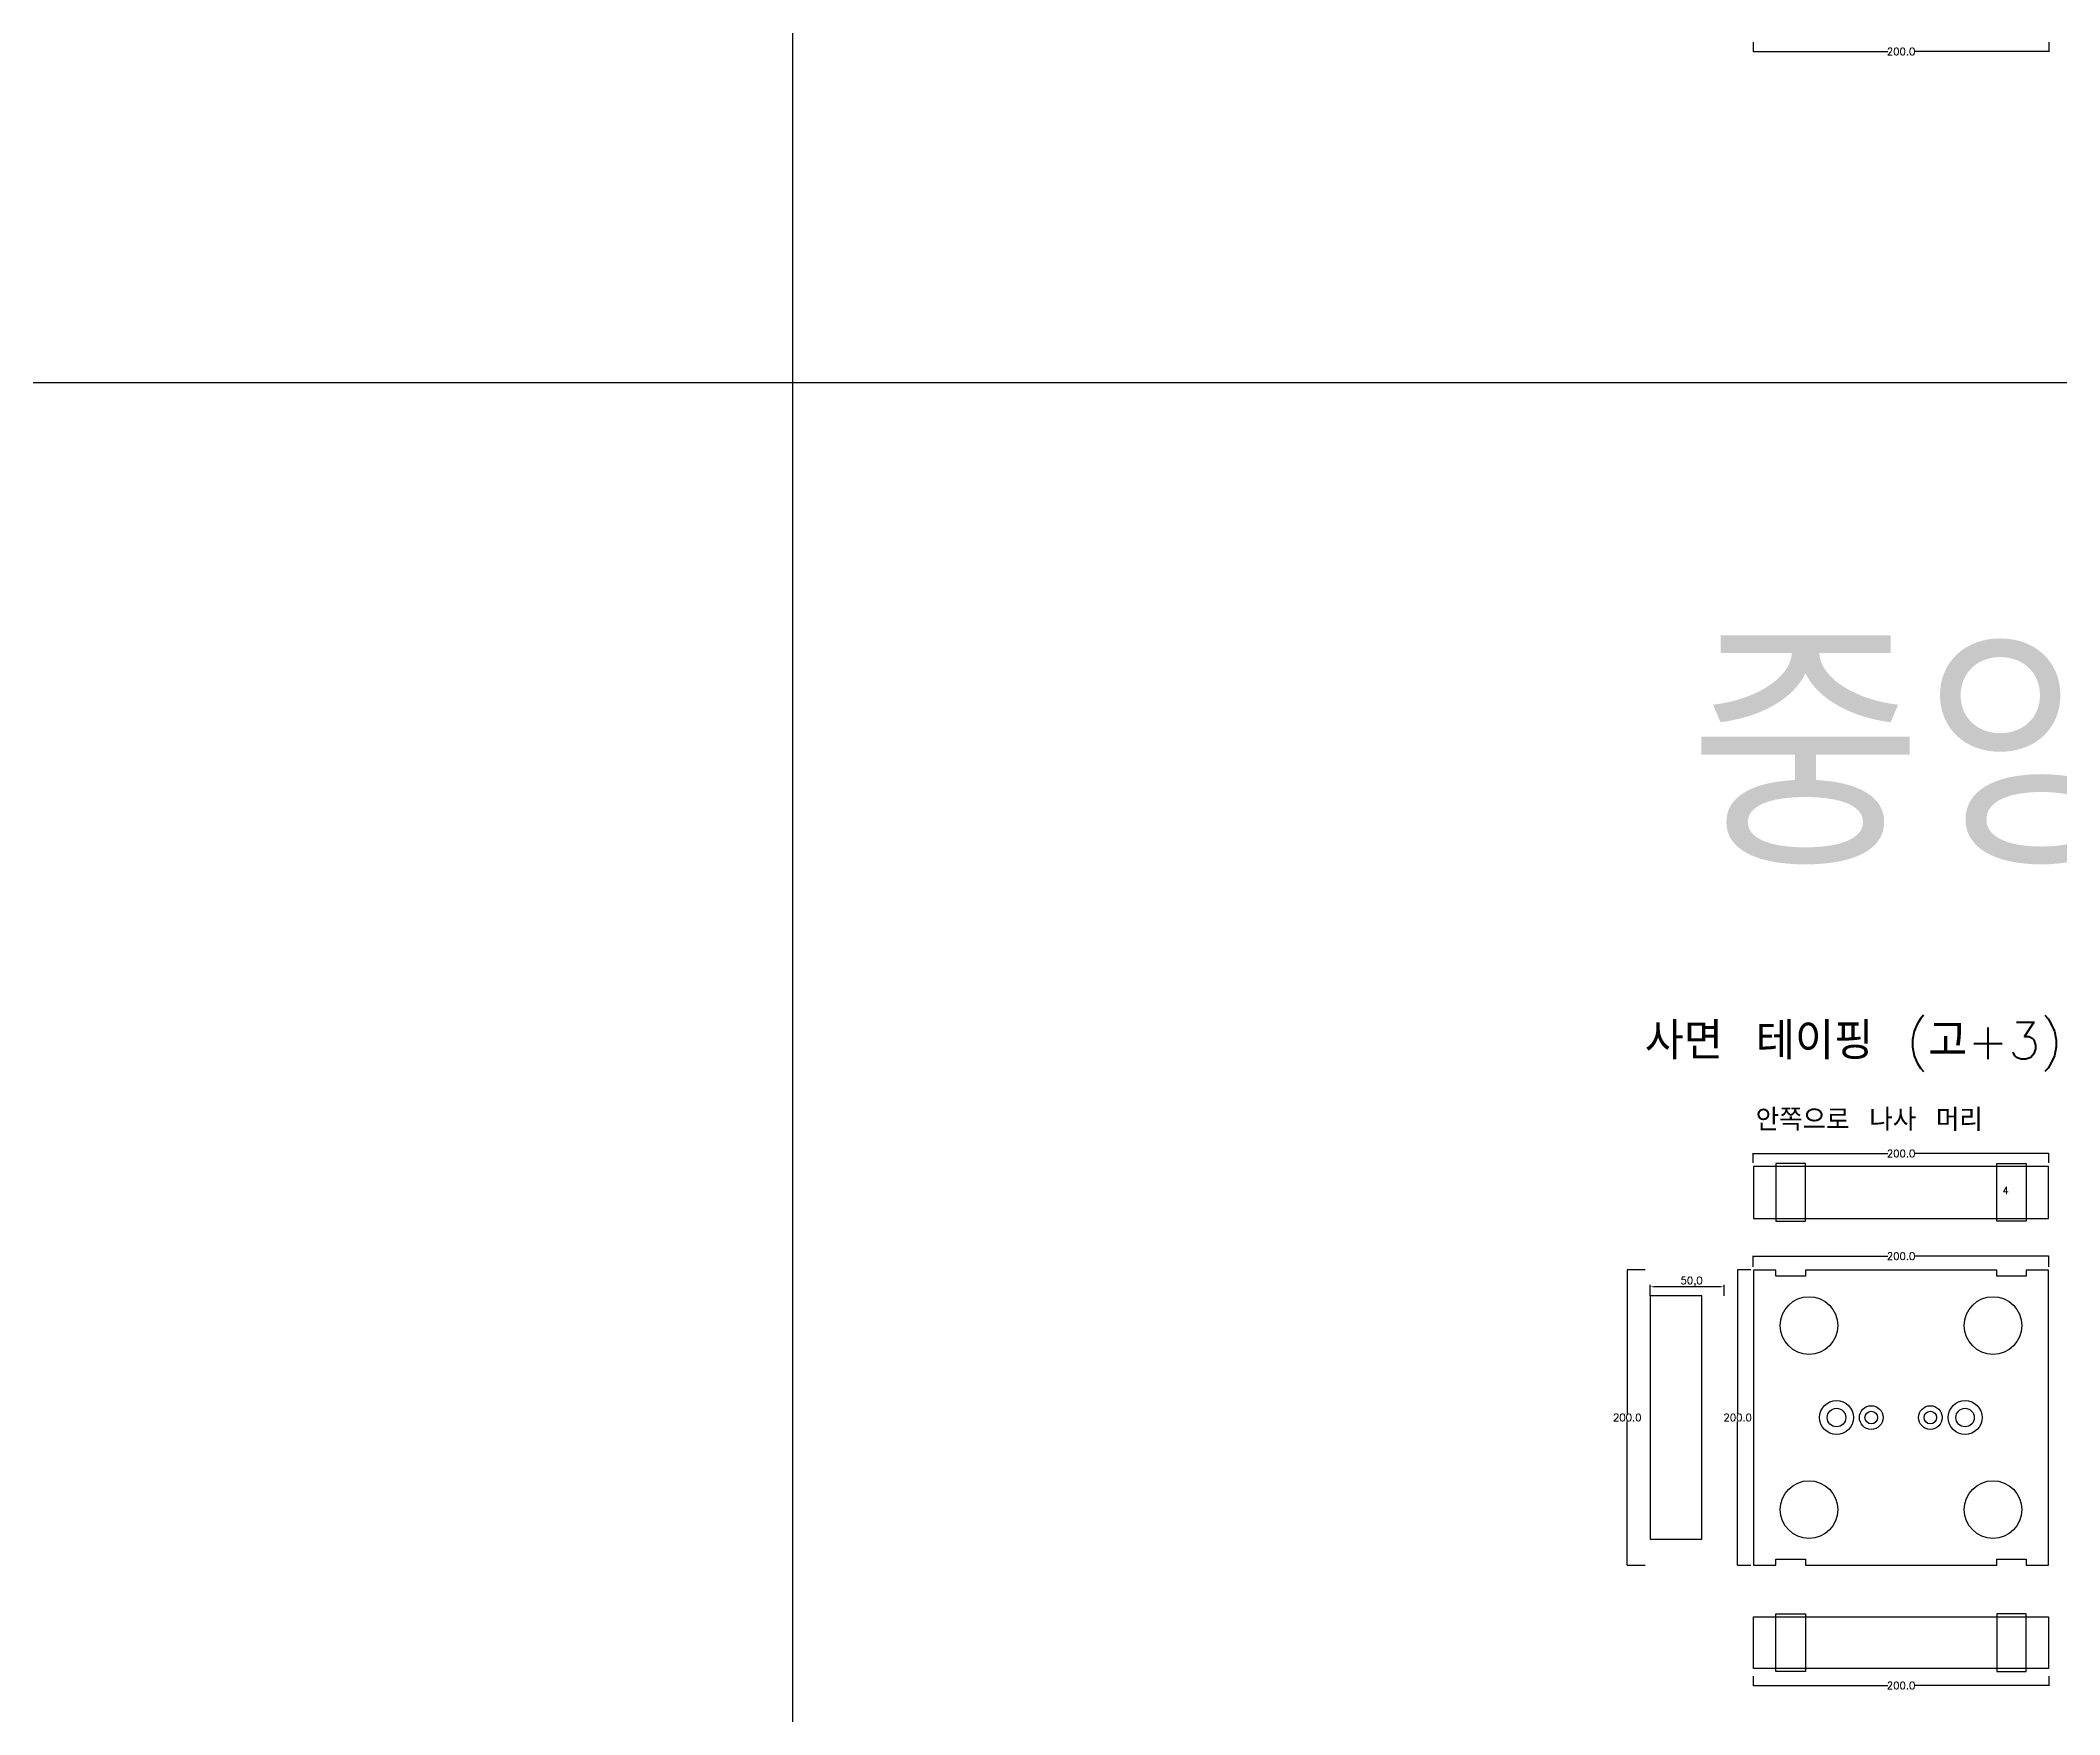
# Model space of a CAD drawing. Header units: millimetres. Extents: x -25 to 19775, y 172 to 9172.
# Drawn here: x 6067 to 7433, y 4671 to 5803 of the extents above; entities that cross this region are included whole.
import ezdxf

# ---------------------------------------------------------------- set-up
doc = ezdxf.new("R2010")
doc.units = ezdxf.units.MM
for name, color, linetype in [('TEXT', 7, 'Continuous'), ('볼트 구멍', 7, 'Continuous'), ('치구', 7, 'Continuous'), ('치수', 7, 'Continuous')]:
    doc.layers.add(name, color=color, linetype=linetype)
doc.styles.get("Standard").update_dxf_attribs({"font": 'txt.shx', "bigfont": 'whgtxt.shx'})
doc.dimstyles.new('ISO-25', dxfattribs={"dimtxt": 2.5, "dimasz": 2.5, "dimexe": 1.25, "dimexo": 0.625, "dimtad": 1, "dimtxsty": 'Standard', "dimcen": 2.5, "dimadec": 0, "dimazin": 0, "dimtfac": 1, "dimtmove": 0, "dimatfit": 3, "dimfxl": 0, "dimarcsym": 0})
doc.dimstyles.get("Standard").update_dxf_attribs({"dimtxt": 7, "dimasz": 0.18, "dimexe": 0.18, "dimexo": 0.0625, "dimgap": 0.09, "dimtad": 0, "dimtih": 1, "dimtoh": 1, "dimdec": 1, "dimzin": 0, "dimdsep": 46, "dimtxsty": 'Standard', "dimcen": 0.09, "dimadec": 0, "dimazin": 0, "dimtfac": 1, "dimtdec": 1, "dimtofl": 0, "dimtmove": 0, "dimatfit": 3, "dimfxl": 0, "dimtolj": 1, "dimtzin": 0, "dimarcsym": 0})

# ---------------------------------------------------------------- blocks, each defined once
blk = doc.blocks.new('*D262')
at = {"layer": 'Defpoints', "color": 0}
for p in [(7225.5, 5044), (7425.5, 5050.4), (7425.5, 5044)]:
    blk.add_point(p, dxfattribs=at)
at = {"layer": '치수', "color": 0, "lineweight": -2}
for p, q in [((7225.5, 5044.1), (7225.5, 5050.6)), ((7225.6, 5050.4), (7316.6, 5050.4)), ((7425.3, 5050.4), (7334.3, 5050.4)), ((7425.5, 5044.1), (7425.5, 5050.6))]:
    blk.add_line(p, q, dxfattribs=at)
at = {"layer": '치수', "color": 0}
for points in [[(7225.6, 5050.4), (7225.6, 5050.4), (7225.5, 5050.4)], [(7425.3, 5050.4), (7425.3, 5050.4), (7425.5, 5050.4)]]:
    blk.add_solid(points, dxfattribs=at)
at = {"layer": '치수', "color": 0, "insert": (7325.5, 5050.4), "char_height": 5, "attachment_point": 5}
blk.add_mtext('\\A1;200.0', dxfattribs=at)
blk = doc.blocks.new('*D263')
at = {"layer": 'Defpoints', "color": 0}
for p in [(7155.7, 4960.3), (7155.7, 4953.6), (7205.7, 4953.5)]:
    blk.add_point(p, dxfattribs=at)
at = {"layer": '치수', "color": 0, "lineweight": -2}
for p, q in [((7155.7, 4954.2), (7155.7, 4961.6)), ((7203.2, 4960.3), (7158.2, 4960.3)), ((7205.7, 4954.1), (7205.7, 4961.6))]:
    blk.add_line(p, q, dxfattribs=at)
at = {"layer": '치수', "color": 0}
for points in [[(7158.2, 4960.7), (7158.2, 4959.9), (7155.7, 4960.3)], [(7203.2, 4960.7), (7203.2, 4959.9), (7205.7, 4960.3)]]:
    blk.add_solid(points, dxfattribs=at)
at = {"layer": '치수', "color": 0, "insert": (7183.7, 4963.8), "char_height": 5, "attachment_point": 5}
blk.add_mtext('50,0', dxfattribs=at)
blk = doc.blocks.new('*D264')
at = {"layer": 'Defpoints', "color": 0}
for p in [(7225.5, 4973.6), (7425.5, 4981), (7425.5, 4973.6)]:
    blk.add_point(p, dxfattribs=at)
at = {"layer": '치수', "color": 0, "lineweight": -2}
for p, q in [((7225.5, 4973.7), (7225.5, 4981.2)), ((7225.6, 4981), (7316.6, 4981)), ((7425.3, 4981), (7334.3, 4981)), ((7425.5, 4973.7), (7425.5, 4981.2))]:
    blk.add_line(p, q, dxfattribs=at)
at = {"layer": '치수', "color": 0}
for points in [[(7225.6, 4981.1), (7225.6, 4981), (7225.5, 4981)], [(7425.3, 4981.1), (7425.3, 4981), (7425.5, 4981)]]:
    blk.add_solid(points, dxfattribs=at)
at = {"layer": '치수', "color": 0, "insert": (7325.5, 4981), "char_height": 5, "attachment_point": 5}
blk.add_mtext('\\A1;200.0', dxfattribs=at)
blk = doc.blocks.new('*D265')
at = {"layer": 'Defpoints', "color": 0}
for p in [(7225.5, 4697), (7425.5, 4697), (7425.5, 4690.6)]:
    blk.add_point(p, dxfattribs=at)
at = {"layer": '치수', "color": 0, "lineweight": -2}
for p, q in [((7225.5, 4696.9), (7225.5, 4690.4)), ((7225.6, 4690.6), (7316.6, 4690.6)), ((7425.3, 4690.6), (7334.3, 4690.6)), ((7425.5, 4696.9), (7425.5, 4690.4))]:
    blk.add_line(p, q, dxfattribs=at)
at = {"layer": '치수', "color": 0}
for points in [[(7225.6, 4690.6), (7225.6, 4690.5), (7225.5, 4690.6)], [(7425.3, 4690.6), (7425.3, 4690.5), (7425.5, 4690.6)]]:
    blk.add_solid(points, dxfattribs=at)
at = {"layer": '치수', "color": 0, "insert": (7325.5, 4690.6), "char_height": 5, "attachment_point": 5}
blk.add_mtext('\\A1;200.0', dxfattribs=at)
blk = doc.blocks.new('*D267')
at = {"layer": 'Defpoints', "color": 0}
for p in [(7152.3, 4971.8), (7140.2, 4771.8), (7152.3, 4771.8)]:
    blk.add_point(p, dxfattribs=at)
at = {"layer": '치수', "color": 0, "lineweight": -2}
for p, q in [((7152.3, 4971.8), (7140.1, 4971.8)), ((7140.2, 4971.6), (7140.2, 4874.4)), ((7140.2, 4772), (7140.2, 4869.2)), ((7152.3, 4771.8), (7140.1, 4771.8))]:
    blk.add_line(p, q, dxfattribs=at)
at = {"layer": '치수', "color": 0}
for points in [[(7140.2, 4971.6), (7140.3, 4971.6), (7140.2, 4971.8)], [(7140.2, 4772), (7140.3, 4772), (7140.2, 4771.8)]]:
    blk.add_solid(points, dxfattribs=at)
at = {"layer": '치수', "color": 0, "insert": (7140.2, 4871.8), "char_height": 5, "attachment_point": 5}
blk.add_mtext('\\A1;200.0', dxfattribs=at)
blk = doc.blocks.new('*D268')
at = {"layer": 'Defpoints', "color": 0}
for p in [(7224, 4971.8), (7214.9, 4771.8), (7224, 4771.8)]:
    blk.add_point(p, dxfattribs=at)
at = {"layer": '치수', "color": 0, "lineweight": -2}
for p, q in [((7223.9, 4971.8), (7214.8, 4971.8)), ((7214.9, 4971.6), (7214.9, 4874.4)), ((7214.9, 4772), (7214.9, 4869.2)), ((7223.9, 4771.8), (7214.8, 4771.8))]:
    blk.add_line(p, q, dxfattribs=at)
at = {"layer": '치수', "color": 0}
for points in [[(7214.9, 4971.6), (7215, 4971.6), (7214.9, 4971.8)], [(7214.9, 4772), (7215, 4772), (7214.9, 4771.8)]]:
    blk.add_solid(points, dxfattribs=at)
at = {"layer": '치수', "color": 0, "insert": (7214.9, 4871.8), "char_height": 5, "attachment_point": 5}
blk.add_mtext('\\A1;200.0', dxfattribs=at)
blk = doc.blocks.new('*D305')
at = {"layer": 'Defpoints', "color": 0}
for p in [(7225.5, 5802.3), (7425.5, 5802.3), (7425.5, 5795.9)]:
    blk.add_point(p, dxfattribs=at)
at = {"layer": '치수', "color": 0, "lineweight": -2}
for p, q in [((7225.5, 5802.2), (7225.5, 5795.7)), ((7225.6, 5795.9), (7316.6, 5795.9)), ((7425.3, 5795.9), (7334.3, 5795.9)), ((7425.5, 5802.2), (7425.5, 5795.7))]:
    blk.add_line(p, q, dxfattribs=at)
at = {"layer": '치수', "color": 0}
for points in [[(7225.6, 5795.9), (7225.6, 5795.8), (7225.5, 5795.9)], [(7425.3, 5795.9), (7425.3, 5795.8), (7425.5, 5795.9)]]:
    blk.add_solid(points, dxfattribs=at)
at = {"layer": '치수', "color": 0, "insert": (7325.5, 5795.9), "char_height": 5, "attachment_point": 5}
blk.add_mtext('\\A1;200.0', dxfattribs=at)

msp = doc.modelspace()

# ---------------------------------------------------------------- linework, layer by layer
at = {"layer": 'TEXT', "color": 6}
for p, q in [((6575.462, 9171.825), (6575.462, 171.825)), ((19775.462, 5571.825), (-24.538, 5571.825))]:
    msp.add_line(p, q, dxfattribs=at)
at = {"layer": '볼트 구멍', "color": 2}
for centre, radius in [((7281.787, 4871.825), 11.5), ((7305.287, 4871.825), 8), ((7345.287, 4871.825), 8), ((7368.787, 4871.825), 11.5)]:
    msp.add_circle(centre, radius, dxfattribs=at)
at = {"layer": '볼트 구멍', "color": 3}
for centre, radius in [((7281.787, 4871.825), 6.25), ((7368.787, 4871.825), 6.25), ((7305.287, 4871.825), 4.25), ((7345.287, 4871.825), 4.25)]:
    msp.add_circle(centre, radius, dxfattribs=at)
at = {"layer": '치구'}
for points in [[(7225.712, 5006.575), (7425.212, 5006.575), (7425.212, 5041.575), (7225.712, 5041.575)], [(7225.712, 4772.075), (7240.712, 4772.075), (7240.712, 4776.075), (7260.712, 4776.075), (7260.712, 4772.075), (7390.212, 4772.075), (7390.212, 4776.075), (7410.212, 4776.075), (7410.212, 4772.075), (7425.212, 4772.075), (7425.212, 4971.575), (7410.212, 4971.575), (7410.212, 4967.575), (7390.212, 4967.575), (7390.212, 4971.575), (7260.712, 4971.575), (7260.712, 4967.575), (7240.712, 4967.575), (7240.712, 4971.575), (7225.712, 4971.575)], [(7190.712, 4954.175), (7155.712, 4954.175), (7155.712, 4789.475), (7190.712, 4789.475)], [(7225.712, 4737.075), (7425.212, 4737.075), (7425.212, 4702.075), (7225.712, 4702.075)]]:
    msp.add_lwpolyline(points, close=True, dxfattribs=at)
at = {"layer": '치구', "color": 1}
for points in [[(7240.712, 5004.575), (7260.712, 5004.575), (7260.712, 5043.572), (7240.712, 5043.572)], [(7410.212, 5004.575), (7390.212, 5004.575), (7390.212, 5043.572), (7410.212, 5043.572)], [(7240.712, 4739.075), (7260.712, 4739.075), (7260.712, 4700.077), (7240.712, 4700.077)], [(7410.212, 4739.075), (7390.212, 4739.075), (7390.212, 4700.077), (7410.212, 4700.077)]]:
    msp.add_lwpolyline(points, close=True, dxfattribs=at)
at = {"layer": '치구'}
for centre in [(7263.212, 4934.075), (7387.712, 4934.075), (7263.212, 4809.575), (7387.712, 4809.575)]:
    msp.add_circle(centre, 19.5, dxfattribs=at)

# ---------------------------------------------------------------- texts
at = {"layer": 'TEXT', "color": 3}
msp.add_text('중앙인팩 / 해성지기', height=150, dxfattribs=at).set_placement((7181.732, 5245.315))
at = {"layer": 'TEXT', "linetype": 'Continuous'}
msp.add_text('사면 테이핑 (고+3)', height=25, dxfattribs=at).set_placement((7152.064, 5114.193))
at = {"layer": 'TEXT', "color": 1}
for s, height, p in [('안쪽으로 나사 머리', 15, (7227.115, 5065.752)), ('4', 5, (7394.024, 5022.876))]:
    msp.add_text(s, height=height, dxfattribs=at).set_placement(p)

# ---------------------------------------------------------------- dimensions: what is measured, and where the dimension line sits
at = {"layer": '치수', "color": 4}
for base, p1, p2, picture, middle in [((7425.462, 5795.853), (7225.462, 5802.25), (7425.462, 5802.25), '*D305', (7325.462, 5795.853)), ((7425.462, 5050.397), (7225.462, 5044), (7425.462, 5044), '*D262', (7325.462, 5050.397)), ((7425.462, 4690.564), (7225.462, 4696.961), (7425.462, 4696.961), '*D265', (7325.462, 4690.564))]:
    dim = msp.add_linear_dim(base=base, p1=p1, p2=p2, dimstyle='Standard', override={"dimtxt": 5}, dxfattribs=at)
    dim.commit()
    dim.dimension.update_dxf_attribs({"geometry": picture, "text_midpoint": middle, "dimtype": 160})
dim = msp.add_linear_dim(base=(7425.462, 4981.047), p1=(7225.462, 4973.65), p2=(7425.462, 4973.65), dimstyle='Standard', override={"dimtxt": 5}, dxfattribs=at)
dim.commit()
dim.dimension.update_dxf_attribs({"geometry": '*D264', "text_midpoint": (7325.462, 4981.047)})
for base, p1, p2, picture, middle in [((7140.244, 4771.825), (7152.313, 4971.825), (7152.313, 4771.825), '*D267', (7140.244, 4871.825)), ((7214.932, 4771.825), (7224.001, 4971.825), (7224.001, 4771.825), '*D268', (7214.932, 4871.825))]:
    dim = msp.add_linear_dim(base=base, p1=p1, p2=p2, angle=90, dimstyle='Standard', override={"dimtxt": 5}, dxfattribs=at)
    dim.commit()
    dim.dimension.update_dxf_attribs({"geometry": picture, "text_midpoint": middle})
dim = msp.add_linear_dim(base=(7155.712, 4960.302), p1=(7205.712, 4953.525), p2=(7155.712, 4953.625), angle=180, dimstyle='ISO-25', override={"dimtxt": 5, "dimdec": 1, "dimzin": 0, "dimtdec": 1}, dxfattribs=at)
dim.commit()
dim.dimension.update_dxf_attribs({"geometry": '*D263', "text_midpoint": (7183.712, 4960.302), "dimtype": 160})

doc.saveas('drawing.dxf')
